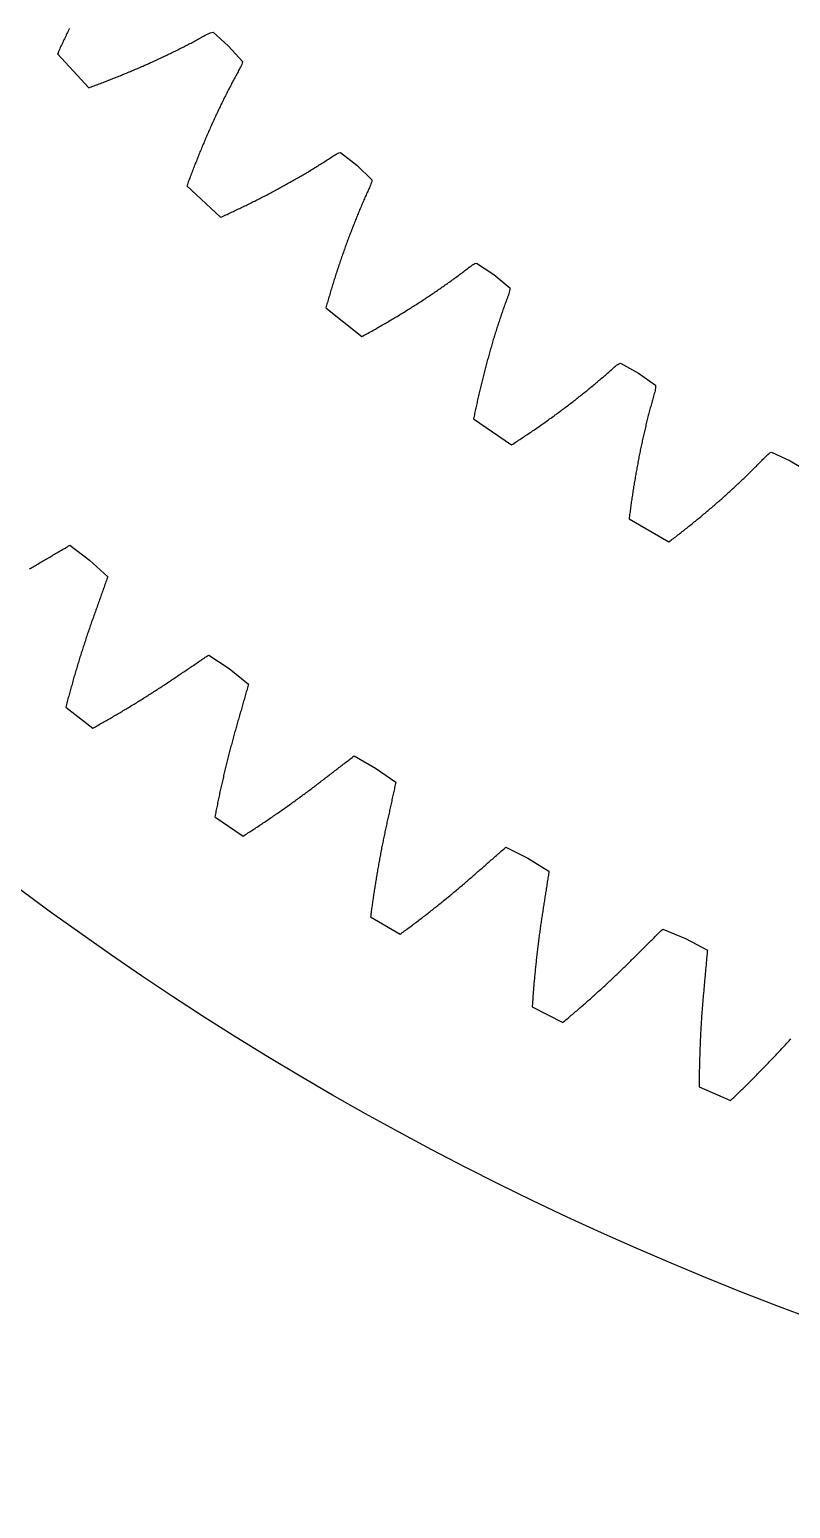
# Model space of a CAD drawing. Header units: metres. Extents: x -108 to 108, y -108 to 108.
# Drawn here: x -64.6 to -38.1, y -108.5 to -57.1 of the extents above; entities that cross this region are included whole.
import ezdxf

# ---------------------------------------------------------------- set-up
doc = ezdxf.new("R2010")
doc.units = ezdxf.units.M

msp = doc.modelspace()

# ---------------------------------------------------------------- linework, layer by layer
for points in [[(-63.17, -57.022), (-63.192, -57.066), (-63.213, -57.109), (-63.234, -57.153), (-63.255, -57.197), (-63.276, -57.241), (-63.297, -57.285), (-63.318, -57.329), (-63.339, -57.373), (-63.359, -57.417), (-63.38, -57.461), (-63.401, -57.505), (-63.421, -57.549), (-63.442, -57.594), (-63.462, -57.638), (-63.483, -57.682), (-63.503, -57.727), (-63.524, -57.771), (-63.544, -57.816), (-63.564, -57.861), (-63.584, -57.905), (-62.495, -59.079), (-62.449, -59.063), (-62.403, -59.046), (-62.357, -59.029), (-62.311, -59.012), (-62.265, -58.995), (-62.219, -58.978), (-62.174, -58.961), (-62.128, -58.943), (-62.082, -58.926), (-62.037, -58.909), (-61.991, -58.891), (-61.946, -58.874), (-61.9, -58.857), (-61.855, -58.839), (-61.809, -58.821), (-61.764, -58.804), (-61.719, -58.786), (-61.674, -58.768), (-61.629, -58.75), (-61.583, -58.732), (-61.538, -58.714), (-61.493, -58.696), (-61.448, -58.678), (-61.404, -58.66), (-61.359, -58.642), (-61.314, -58.624), (-61.269, -58.605), (-61.224, -58.587), (-61.18, -58.569), (-61.135, -58.55), (-61.091, -58.531), (-61.046, -58.513), (-61.002, -58.494), (-60.957, -58.475), (-60.913, -58.457), (-60.869, -58.438), (-60.825, -58.419), (-60.78, -58.4), (-60.736, -58.381), (-60.692, -58.362), (-60.648, -58.342), (-60.604, -58.323), (-60.561, -58.304), (-60.517, -58.285), (-60.473, -58.265), (-60.429, -58.246), (-60.386, -58.226), (-60.342, -58.206), (-60.298, -58.187), (-60.255, -58.167), (-60.212, -58.147), (-60.168, -58.127), (-60.125, -58.107), (-60.082, -58.087), (-60.038, -58.067), (-59.995, -58.047), (-59.952, -58.027), (-59.909, -58.007), (-59.866, -57.986), (-59.823, -57.966), (-59.78, -57.946), (-59.738, -57.925), (-59.695, -57.905), (-59.652, -57.884), (-59.61, -57.863), (-59.567, -57.842), (-59.525, -57.822), (-59.482, -57.801), (-59.44, -57.78), (-59.398, -57.759), (-59.355, -57.738), (-59.313, -57.716), (-59.271, -57.695), (-59.229, -57.674), (-59.187, -57.652), (-59.145, -57.631), (-59.103, -57.609), (-59.061, -57.588), (-59.02, -57.566), (-58.978, -57.544), (-58.936, -57.523), (-58.895, -57.501), (-58.853, -57.479), (-58.812, -57.457), (-58.771, -57.435), (-58.73, -57.412), (-58.688, -57.39), (-58.647, -57.368), (-58.606, -57.345), (-58.565, -57.323), (-58.524, -57.3), (-58.483, -57.278), (-58.443, -57.255), (-58.402, -57.232), (-58.36, -57.211), (-58.317, -57.191), (-58.271, -57.173), (-58.223, -57.158), (-58.168, -57.149), (-57.629, -57.629), (-57.629, -57.629), (-57.149, -58.168), (-57.158, -58.223), (-57.173, -58.271), (-57.191, -58.317), (-57.211, -58.36), (-57.232, -58.402), (-57.255, -58.443), (-57.278, -58.483), (-57.3, -58.524), (-57.323, -58.565), (-57.345, -58.606), (-57.368, -58.647), (-57.39, -58.688), (-57.412, -58.73), (-57.435, -58.771), (-57.457, -58.812), (-57.479, -58.853), (-57.501, -58.895), (-57.523, -58.936), (-57.544, -58.978), (-57.566, -59.02), (-57.588, -59.061), (-57.609, -59.103), (-57.631, -59.145), (-57.652, -59.187), (-57.674, -59.229), (-57.695, -59.271), (-57.716, -59.313), (-57.738, -59.355), (-57.759, -59.398), (-57.78, -59.44), (-57.801, -59.482), (-57.822, -59.525), (-57.842, -59.567), (-57.863, -59.61), (-57.884, -59.652), (-57.905, -59.695), (-57.925, -59.738), (-57.946, -59.78), (-57.966, -59.823), (-57.986, -59.866), (-58.007, -59.909), (-58.027, -59.952), (-58.047, -59.995), (-58.067, -60.038), (-58.087, -60.082), (-58.107, -60.125), (-58.127, -60.168), (-58.147, -60.212), (-58.167, -60.255), (-58.187, -60.298), (-58.206, -60.342), (-58.226, -60.386), (-58.246, -60.429), (-58.265, -60.473), (-58.285, -60.517), (-58.304, -60.561), (-58.323, -60.604), (-58.342, -60.648), (-58.362, -60.692), (-58.381, -60.736), (-58.4, -60.78), (-58.419, -60.825), (-58.438, -60.869), (-58.457, -60.913), (-58.475, -60.957), (-58.494, -61.002), (-58.513, -61.046), (-58.531, -61.091), (-58.55, -61.135), (-58.569, -61.18), (-58.587, -61.224), (-58.605, -61.269), (-58.624, -61.314), (-58.642, -61.359), (-58.66, -61.404), (-58.678, -61.448), (-58.696, -61.493), (-58.714, -61.538), (-58.732, -61.583), (-58.75, -61.629), (-58.768, -61.674), (-58.786, -61.719), (-58.804, -61.764), (-58.821, -61.809), (-58.839, -61.855), (-58.857, -61.9), (-58.874, -61.946), (-58.891, -61.991), (-58.909, -62.037), (-58.926, -62.082), (-58.943, -62.128), (-58.961, -62.174), (-58.978, -62.219), (-58.995, -62.265), (-59.012, -62.311), (-59.029, -62.357), (-59.046, -62.403), (-59.063, -62.449), (-59.079, -62.495), (-57.905, -63.584), (-57.861, -63.564), (-57.816, -63.544), (-57.771, -63.524), (-57.727, -63.503), (-57.682, -63.483), (-57.638, -63.462), (-57.594, -63.442), (-57.549, -63.421), (-57.505, -63.401), (-57.461, -63.38), (-57.417, -63.359), (-57.373, -63.339), (-57.329, -63.318), (-57.285, -63.297), (-57.241, -63.276), (-57.197, -63.255), (-57.153, -63.234), (-57.109, -63.213), (-57.066, -63.192), (-57.022, -63.17), (-56.979, -63.149), (-56.935, -63.128), (-56.892, -63.106), (-56.848, -63.085), (-56.805, -63.063), (-56.761, -63.042), (-56.718, -63.02), (-56.675, -62.998), (-56.632, -62.977), (-56.589, -62.955), (-56.546, -62.933), (-56.503, -62.911), (-56.46, -62.889), (-56.417, -62.867), (-56.374, -62.845), (-56.332, -62.823), (-56.289, -62.801), (-56.246, -62.779), (-56.204, -62.756), (-56.161, -62.734), (-56.119, -62.712), (-56.076, -62.689), (-56.034, -62.667), (-55.992, -62.644), (-55.95, -62.621), (-55.908, -62.599), (-55.865, -62.576), (-55.823, -62.553), (-55.782, -62.53), (-55.74, -62.507), (-55.698, -62.484), (-55.656, -62.461), (-55.614, -62.438), (-55.573, -62.415), (-55.531, -62.392), (-55.49, -62.368), (-55.448, -62.345), (-55.407, -62.322), (-55.365, -62.298), (-55.324, -62.275), (-55.283, -62.251), (-55.242, -62.227), (-55.201, -62.204), (-55.16, -62.18), (-55.119, -62.156), (-55.078, -62.132), (-55.037, -62.108), (-54.996, -62.084), (-54.956, -62.06), (-54.915, -62.036), (-54.875, -62.012), (-54.834, -61.987), (-54.794, -61.963), (-54.753, -61.939), (-54.713, -61.914), (-54.673, -61.89), (-54.633, -61.865), (-54.593, -61.84), (-54.553, -61.816), (-54.513, -61.791), (-54.473, -61.766), (-54.433, -61.741), (-54.394, -61.716), (-54.354, -61.691), (-54.314, -61.666), (-54.275, -61.641), (-54.235, -61.615), (-54.196, -61.59), (-54.157, -61.565), (-54.118, -61.539), (-54.079, -61.514), (-54.04, -61.488), (-54.001, -61.462), (-53.962, -61.437), (-53.922, -61.412), (-53.88, -61.389), (-53.836, -61.368), (-53.789, -61.349), (-53.735, -61.336), (-53.161, -61.775), (-53.161, -61.775), (-52.642, -62.277), (-52.647, -62.331), (-52.658, -62.381), (-52.673, -62.427), (-52.69, -62.472), (-52.708, -62.516), (-52.728, -62.558), (-52.747, -62.6), (-52.767, -62.643), (-52.786, -62.685), (-52.805, -62.728), (-52.825, -62.77), (-52.844, -62.813), (-52.863, -62.856), (-52.882, -62.899), (-52.901, -62.941), (-52.92, -62.984), (-52.939, -63.027), (-52.957, -63.07), (-52.976, -63.113), (-52.995, -63.157), (-53.013, -63.2), (-53.031, -63.243), (-53.05, -63.286), (-53.068, -63.33), (-53.086, -63.373), (-53.104, -63.417), (-53.122, -63.46), (-53.14, -63.504), (-53.158, -63.548), (-53.176, -63.591), (-53.194, -63.635), (-53.212, -63.679), (-53.229, -63.723), (-53.247, -63.767), (-53.264, -63.811), (-53.282, -63.855), (-53.299, -63.899), (-53.316, -63.944), (-53.333, -63.988), (-53.351, -64.032), (-53.368, -64.076), (-53.385, -64.121), (-53.402, -64.165), (-53.418, -64.21), (-53.435, -64.254), (-53.452, -64.299), (-53.468, -64.344), (-53.485, -64.388), (-53.502, -64.433), (-53.518, -64.478), (-53.534, -64.523), (-53.551, -64.568), (-53.567, -64.613), (-53.583, -64.658), (-53.599, -64.703), (-53.615, -64.748), (-53.631, -64.793), (-53.647, -64.839), (-53.663, -64.884), (-53.679, -64.929), (-53.694, -64.975), (-53.71, -65.02), (-53.726, -65.066), (-53.741, -65.111), (-53.757, -65.157), (-53.772, -65.202), (-53.787, -65.248), (-53.802, -65.294), (-53.818, -65.34), (-53.833, -65.386), (-53.848, -65.431), (-53.863, -65.477), (-53.878, -65.523), (-53.893, -65.569), (-53.907, -65.615), (-53.922, -65.662), (-53.937, -65.708), (-53.951, -65.754), (-53.966, -65.8), (-53.981, -65.847), (-53.995, -65.893), (-54.009, -65.939), (-54.024, -65.986), (-54.038, -66.032), (-54.052, -66.079), (-54.066, -66.125), (-54.08, -66.172), (-54.094, -66.219), (-54.108, -66.266), (-54.122, -66.312), (-54.136, -66.359), (-54.149, -66.406), (-54.163, -66.453), (-54.177, -66.5), (-54.19, -66.547), (-54.204, -66.594), (-54.217, -66.641), (-54.231, -66.688), (-54.244, -66.735), (-52.992, -67.734), (-52.949, -67.71), (-52.906, -67.687), (-52.863, -67.663), (-52.82, -67.64), (-52.777, -67.616), (-52.734, -67.592), (-52.692, -67.569), (-52.649, -67.545), (-52.606, -67.521), (-52.564, -67.497), (-52.521, -67.473), (-52.479, -67.449), (-52.437, -67.425), (-52.394, -67.401), (-52.352, -67.377), (-52.31, -67.352), (-52.268, -67.328), (-52.226, -67.304), (-52.184, -67.279), (-52.142, -67.255), (-52.1, -67.23), (-52.058, -67.206), (-52.017, -67.181), (-51.975, -67.157), (-51.933, -67.132), (-51.892, -67.107), (-51.85, -67.082), (-51.809, -67.058), (-51.767, -67.033), (-51.726, -67.008), (-51.685, -66.983), (-51.643, -66.958), (-51.602, -66.933), (-51.561, -66.908), (-51.52, -66.882), (-51.479, -66.857), (-51.438, -66.832), (-51.398, -66.806), (-51.357, -66.781), (-51.316, -66.756), (-51.275, -66.73), (-51.235, -66.704), (-51.194, -66.679), (-51.154, -66.653), (-51.114, -66.627), (-51.073, -66.602), (-51.033, -66.576), (-50.993, -66.55), (-50.953, -66.524), (-50.913, -66.498), (-50.873, -66.472), (-50.833, -66.446), (-50.793, -66.42), (-50.753, -66.393), (-50.713, -66.367), (-50.674, -66.341), (-50.634, -66.314), (-50.595, -66.288), (-50.555, -66.261), (-50.516, -66.235), (-50.476, -66.208), (-50.437, -66.182), (-50.398, -66.155), (-50.359, -66.128), (-50.32, -66.101), (-50.281, -66.074), (-50.242, -66.047), (-50.203, -66.02), (-50.164, -65.993), (-50.126, -65.966), (-50.087, -65.939), (-50.048, -65.912), (-50.01, -65.885), (-49.972, -65.857), (-49.933, -65.83), (-49.895, -65.802), (-49.857, -65.775), (-49.819, -65.747), (-49.781, -65.72), (-49.743, -65.692), (-49.705, -65.664), (-49.667, -65.636), (-49.629, -65.608), (-49.592, -65.58), (-49.554, -65.552), (-49.517, -65.524), (-49.479, -65.496), (-49.442, -65.468), (-49.405, -65.44), (-49.368, -65.411), (-49.33, -65.383), (-49.293, -65.355), (-49.256, -65.326), (-49.219, -65.298), (-49.181, -65.27), (-49.141, -65.244), (-49.099, -65.219), (-49.054, -65.197), (-49.001, -65.18), (-48.396, -65.575), (-48.396, -65.575), (-47.841, -66.036), (-47.842, -66.091), (-47.849, -66.142), (-47.86, -66.189), (-47.874, -66.235), (-47.889, -66.28), (-47.905, -66.323), (-47.922, -66.367), (-47.938, -66.411), (-47.954, -66.455), (-47.97, -66.498), (-47.986, -66.542), (-48.002, -66.586), (-48.018, -66.63), (-48.034, -66.675), (-48.049, -66.719), (-48.065, -66.763), (-48.081, -66.807), (-48.096, -66.851), (-48.111, -66.896), (-48.127, -66.94), (-48.142, -66.985), (-48.157, -67.029), (-48.172, -67.074), (-48.187, -67.119), (-48.202, -67.163), (-48.217, -67.208), (-48.232, -67.253), (-48.246, -67.298), (-48.261, -67.343), (-48.275, -67.388), (-48.29, -67.433), (-48.304, -67.478), (-48.318, -67.523), (-48.333, -67.568), (-48.347, -67.613), (-48.361, -67.658), (-48.375, -67.704), (-48.389, -67.749), (-48.402, -67.794), (-48.416, -67.84), (-48.43, -67.885), (-48.444, -67.931), (-48.457, -67.977), (-48.471, -68.022), (-48.484, -68.068), (-48.497, -68.114), (-48.511, -68.16), (-48.524, -68.205), (-48.537, -68.251), (-48.55, -68.297), (-48.563, -68.343), (-48.576, -68.389), (-48.589, -68.435), (-48.601, -68.481), (-48.614, -68.528), (-48.627, -68.574), (-48.639, -68.62), (-48.652, -68.666), (-48.664, -68.713), (-48.676, -68.759), (-48.689, -68.806), (-48.701, -68.852), (-48.713, -68.899), (-48.725, -68.945), (-48.737, -68.992), (-48.749, -69.039), (-48.761, -69.085), (-48.773, -69.132), (-48.784, -69.179), (-48.796, -69.226), (-48.808, -69.273), (-48.819, -69.319), (-48.831, -69.366), (-48.842, -69.413), (-48.853, -69.461), (-48.865, -69.508), (-48.876, -69.555), (-48.887, -69.602), (-48.898, -69.649), (-48.909, -69.696), (-48.92, -69.744), (-48.931, -69.791), (-48.941, -69.839), (-48.952, -69.886), (-48.963, -69.933), (-48.973, -69.981), (-48.984, -70.028), (-48.994, -70.076), (-49.005, -70.124), (-49.015, -70.171), (-49.025, -70.219), (-49.036, -70.267), (-49.046, -70.315), (-49.056, -70.363), (-49.066, -70.41), (-49.076, -70.458), (-49.086, -70.506), (-49.095, -70.554), (-49.105, -70.602), (-47.782, -71.505), (-47.741, -71.478), (-47.699, -71.451), (-47.658, -71.425), (-47.617, -71.398), (-47.577, -71.371), (-47.536, -71.344), (-47.495, -71.317), (-47.454, -71.29), (-47.413, -71.263), (-47.373, -71.236), (-47.332, -71.209), (-47.292, -71.182), (-47.251, -71.155), (-47.211, -71.128), (-47.171, -71.1), (-47.131, -71.073), (-47.09, -71.046), (-47.05, -71.018), (-47.01, -70.991), (-46.97, -70.963), (-46.93, -70.936), (-46.89, -70.908), (-46.851, -70.881), (-46.811, -70.853), (-46.771, -70.825), (-46.732, -70.797), (-46.692, -70.77), (-46.653, -70.742), (-46.613, -70.714), (-46.574, -70.686), (-46.535, -70.658), (-46.495, -70.63), (-46.456, -70.602), (-46.417, -70.574), (-46.378, -70.545), (-46.339, -70.517), (-46.3, -70.489), (-46.261, -70.461), (-46.223, -70.432), (-46.184, -70.404), (-46.145, -70.375), (-46.107, -70.347), (-46.068, -70.318), (-46.03, -70.289), (-45.992, -70.261), (-45.953, -70.232), (-45.915, -70.203), (-45.877, -70.174), (-45.839, -70.146), (-45.801, -70.117), (-45.763, -70.088), (-45.725, -70.059), (-45.687, -70.03), (-45.65, -70), (-45.612, -69.971), (-45.574, -69.942), (-45.537, -69.913), (-45.499, -69.883), (-45.462, -69.854), (-45.425, -69.825), (-45.387, -69.795), (-45.35, -69.766), (-45.313, -69.736), (-45.276, -69.707), (-45.239, -69.677), (-45.202, -69.647), (-45.166, -69.617), (-45.129, -69.587), (-45.092, -69.558), (-45.056, -69.528), (-45.019, -69.498), (-44.983, -69.468), (-44.947, -69.438), (-44.91, -69.407), (-44.874, -69.377), (-44.838, -69.347), (-44.802, -69.317), (-44.766, -69.286), (-44.73, -69.256), (-44.695, -69.225), (-44.659, -69.195), (-44.623, -69.164), (-44.588, -69.134), (-44.552, -69.103), (-44.517, -69.072), (-44.482, -69.041), (-44.446, -69.011), (-44.411, -68.98), (-44.376, -68.949), (-44.341, -68.918), (-44.306, -68.887), (-44.272, -68.856), (-44.237, -68.824), (-44.202, -68.793), (-44.166, -68.763), (-44.128, -68.734), (-44.088, -68.706), (-44.044, -68.681), (-43.993, -68.66), (-43.361, -69.008), (-43.361, -69.008), (-42.773, -69.427), (-42.769, -69.482), (-42.773, -69.532), (-42.78, -69.581), (-42.79, -69.627), (-42.802, -69.673), (-42.815, -69.718), (-42.828, -69.763), (-42.841, -69.807), (-42.854, -69.852), (-42.867, -69.897), (-42.879, -69.942), (-42.892, -69.987), (-42.904, -70.032), (-42.917, -70.078), (-42.929, -70.123), (-42.941, -70.168), (-42.954, -70.213), (-42.966, -70.259), (-42.978, -70.304), (-42.99, -70.35), (-43.002, -70.395), (-43.013, -70.441), (-43.025, -70.486), (-43.037, -70.532), (-43.048, -70.578), (-43.059, -70.623), (-43.071, -70.669), (-43.082, -70.715), (-43.093, -70.761), (-43.104, -70.807), (-43.115, -70.853), (-43.126, -70.899), (-43.137, -70.945), (-43.148, -70.991), (-43.159, -71.037), (-43.169, -71.083), (-43.18, -71.129), (-43.19, -71.176), (-43.201, -71.222), (-43.211, -71.268), (-43.221, -71.315), (-43.232, -71.361), (-43.242, -71.408), (-43.252, -71.454), (-43.262, -71.501), (-43.272, -71.547), (-43.281, -71.594), (-43.291, -71.641), (-43.301, -71.688), (-43.31, -71.734), (-43.32, -71.781), (-43.329, -71.828), (-43.339, -71.875), (-43.348, -71.922), (-43.357, -71.969), (-43.366, -72.016), (-43.375, -72.063), (-43.384, -72.11), (-43.393, -72.157), (-43.402, -72.205), (-43.411, -72.252), (-43.419, -72.299), (-43.428, -72.346), (-43.437, -72.394), (-43.445, -72.441), (-43.453, -72.489), (-43.462, -72.536), (-43.47, -72.583), (-43.478, -72.631), (-43.486, -72.679), (-43.494, -72.726), (-43.502, -72.774), (-43.51, -72.822), (-43.518, -72.869), (-43.526, -72.917), (-43.534, -72.965), (-43.541, -73.013), (-43.549, -73.061), (-43.556, -73.109), (-43.564, -73.157), (-43.571, -73.205), (-43.578, -73.253), (-43.586, -73.301), (-43.593, -73.349), (-43.6, -73.397), (-43.607, -73.445), (-43.614, -73.493), (-43.621, -73.541), (-43.627, -73.59), (-43.634, -73.638), (-43.641, -73.686), (-43.647, -73.735), (-43.654, -73.783), (-43.66, -73.832), (-43.667, -73.88), (-43.673, -73.929), (-43.679, -73.977), (-43.686, -74.026), (-43.692, -74.075), (-42.305, -74.875), (-42.266, -74.846), (-42.227, -74.816), (-42.188, -74.786), (-42.149, -74.757), (-42.11, -74.727), (-42.071, -74.697), (-42.033, -74.667), (-41.994, -74.637), (-41.955, -74.607), (-41.917, -74.577), (-41.879, -74.547), (-41.84, -74.517), (-41.802, -74.487), (-41.764, -74.457), (-41.726, -74.427), (-41.687, -74.396), (-41.649, -74.366), (-41.611, -74.336), (-41.574, -74.306), (-41.536, -74.275), (-41.498, -74.245), (-41.46, -74.214), (-41.423, -74.184), (-41.385, -74.153), (-41.348, -74.122), (-41.31, -74.092), (-41.273, -74.061), (-41.236, -74.03), (-41.198, -74), (-41.161, -73.969), (-41.124, -73.938), (-41.087, -73.907), (-41.05, -73.876), (-41.013, -73.845), (-40.977, -73.814), (-40.94, -73.783), (-40.903, -73.752), (-40.867, -73.721), (-40.83, -73.689), (-40.794, -73.658), (-40.757, -73.627), (-40.721, -73.596), (-40.685, -73.564), (-40.648, -73.533), (-40.612, -73.501), (-40.576, -73.47), (-40.54, -73.438), (-40.504, -73.407), (-40.469, -73.375), (-40.433, -73.343), (-40.397, -73.312), (-40.362, -73.28), (-40.326, -73.248), (-40.291, -73.216), (-40.255, -73.184), (-40.22, -73.152), (-40.185, -73.12), (-40.15, -73.088), (-40.115, -73.056), (-40.08, -73.024), (-40.045, -72.992), (-40.01, -72.96), (-39.975, -72.927), (-39.94, -72.895), (-39.906, -72.863), (-39.871, -72.83), (-39.837, -72.798), (-39.803, -72.765), (-39.768, -72.733), (-39.734, -72.7), (-39.7, -72.668), (-39.666, -72.635), (-39.632, -72.602), (-39.598, -72.569), (-39.564, -72.537), (-39.53, -72.504), (-39.497, -72.471), (-39.463, -72.438), (-39.43, -72.405), (-39.396, -72.372), (-39.363, -72.339), (-39.33, -72.306), (-39.297, -72.272), (-39.264, -72.239), (-39.231, -72.206), (-39.198, -72.173), (-39.165, -72.139), (-39.132, -72.106), (-39.1, -72.072), (-39.067, -72.039), (-39.035, -72.005), (-39.002, -71.971), (-38.97, -71.938), (-38.938, -71.904), (-38.904, -71.871), (-38.868, -71.839), (-38.83, -71.809), (-38.789, -71.78), (-38.739, -71.756), (-38.082, -72.055), (-38.082, -72.055), (-37.465, -72.429)], [(-64.553, -75.816), (-64.512, -75.792), (-64.471, -75.768), (-64.43, -75.743), (-64.389, -75.719), (-64.348, -75.695), (-64.307, -75.671), (-64.266, -75.647), (-64.225, -75.623), (-64.183, -75.599), (-64.142, -75.575), (-64.101, -75.55), (-64.06, -75.526), (-64.019, -75.502), (-63.978, -75.478), (-63.937, -75.454), (-63.896, -75.43), (-63.854, -75.406), (-63.813, -75.382), (-63.772, -75.357), (-63.731, -75.333), (-63.69, -75.309), (-63.649, -75.285), (-63.608, -75.261), (-63.566, -75.237), (-63.525, -75.213), (-63.484, -75.188), (-63.443, -75.164), (-63.402, -75.14), (-63.361, -75.116), (-63.32, -75.092), (-63.278, -75.068), (-63.237, -75.044), (-63.196, -75.019), (-63.155, -74.995), (-62.468, -75.51), (-62.468, -75.51), (-61.833, -76.089), (-61.849, -76.134), (-61.865, -76.179), (-61.881, -76.224), (-61.897, -76.269), (-61.913, -76.314), (-61.929, -76.359), (-61.945, -76.404), (-61.961, -76.449), (-61.977, -76.494), (-61.993, -76.538), (-62.009, -76.583), (-62.025, -76.628), (-62.041, -76.673), (-62.057, -76.718), (-62.073, -76.763), (-62.089, -76.808), (-62.105, -76.853), (-62.121, -76.898), (-62.137, -76.943), (-62.153, -76.988), (-62.169, -77.033), (-62.185, -77.078), (-62.201, -77.123), (-62.217, -77.167), (-62.233, -77.212), (-62.249, -77.257), (-62.265, -77.302), (-62.281, -77.347), (-62.297, -77.392), (-62.313, -77.437), (-62.329, -77.482), (-62.345, -77.527), (-62.361, -77.572), (-62.377, -77.617), (-62.393, -77.662), (-62.408, -77.707), (-62.424, -77.752), (-62.44, -77.797), (-62.455, -77.842), (-62.471, -77.887), (-62.487, -77.932), (-62.502, -77.978), (-62.517, -78.023), (-62.533, -78.068), (-62.548, -78.114), (-62.563, -78.159), (-62.579, -78.205), (-62.594, -78.25), (-62.609, -78.296), (-62.624, -78.341), (-62.639, -78.387), (-62.654, -78.433), (-62.668, -78.478), (-62.683, -78.524), (-62.698, -78.57), (-62.713, -78.616), (-62.727, -78.662), (-62.742, -78.708), (-62.756, -78.754), (-62.771, -78.8), (-62.785, -78.846), (-62.8, -78.892), (-62.814, -78.938), (-62.828, -78.984), (-62.842, -79.03), (-62.856, -79.077), (-62.87, -79.123), (-62.885, -79.169), (-62.898, -79.216), (-62.912, -79.262), (-62.926, -79.308), (-62.94, -79.355), (-62.954, -79.401), (-62.968, -79.448), (-62.981, -79.495), (-62.995, -79.541), (-63.008, -79.588), (-63.022, -79.635), (-63.035, -79.681), (-63.049, -79.728), (-63.062, -79.775), (-63.075, -79.822), (-63.088, -79.869), (-63.102, -79.916), (-63.115, -79.963), (-63.128, -80.01), (-63.141, -80.057), (-63.154, -80.104), (-63.167, -80.151), (-63.18, -80.198), (-63.192, -80.245), (-63.205, -80.292), (-63.218, -80.34), (-63.23, -80.387), (-63.243, -80.434), (-63.256, -80.482), (-63.268, -80.529), (-63.281, -80.577), (-63.293, -80.624), (-62.351, -81.355), (-62.308, -81.331), (-62.265, -81.307), (-62.222, -81.283), (-62.179, -81.259), (-62.137, -81.235), (-62.094, -81.211), (-62.051, -81.187), (-62.009, -81.163), (-61.966, -81.139), (-61.924, -81.115), (-61.881, -81.091), (-61.839, -81.066), (-61.797, -81.042), (-61.754, -81.018), (-61.712, -80.993), (-61.67, -80.969), (-61.628, -80.944), (-61.586, -80.92), (-61.544, -80.895), (-61.502, -80.871), (-61.46, -80.846), (-61.418, -80.821), (-61.376, -80.797), (-61.334, -80.772), (-61.293, -80.747), (-61.251, -80.722), (-61.209, -80.697), (-61.168, -80.673), (-61.126, -80.648), (-61.085, -80.623), (-61.043, -80.597), (-61.002, -80.572), (-60.96, -80.547), (-60.919, -80.522), (-60.878, -80.497), (-60.837, -80.471), (-60.796, -80.446), (-60.755, -80.421), (-60.714, -80.395), (-60.673, -80.37), (-60.632, -80.344), (-60.591, -80.319), (-60.55, -80.293), (-60.509, -80.268), (-60.468, -80.242), (-60.428, -80.216), (-60.387, -80.191), (-60.347, -80.165), (-60.306, -80.139), (-60.266, -80.113), (-60.225, -80.087), (-60.185, -80.061), (-60.145, -80.035), (-60.104, -80.009), (-60.064, -79.983), (-60.024, -79.957), (-59.984, -79.931), (-59.944, -79.904), (-59.904, -79.878), (-59.864, -79.852), (-59.824, -79.825), (-59.785, -79.799), (-59.745, -79.773), (-59.705, -79.746), (-59.666, -79.719), (-59.626, -79.693), (-59.587, -79.666), (-59.547, -79.64), (-59.508, -79.613), (-59.468, -79.586), (-59.428, -79.56), (-59.389, -79.533), (-59.349, -79.506), (-59.31, -79.48), (-59.27, -79.453), (-59.231, -79.426), (-59.191, -79.4), (-59.152, -79.373), (-59.112, -79.346), (-59.073, -79.32), (-59.033, -79.293), (-58.994, -79.266), (-58.954, -79.24), (-58.915, -79.213), (-58.875, -79.186), (-58.836, -79.16), (-58.796, -79.133), (-58.756, -79.106), (-58.717, -79.08), (-58.677, -79.053), (-58.638, -79.026), (-58.598, -79), (-58.559, -78.973), (-58.519, -78.946), (-58.48, -78.92), (-58.44, -78.893), (-58.4, -78.866), (-58.361, -78.839), (-58.321, -78.813), (-57.603, -79.284), (-57.603, -79.284), (-56.933, -79.821), (-56.946, -79.867), (-56.959, -79.913), (-56.973, -79.959), (-56.986, -80.005), (-56.999, -80.051), (-57.012, -80.097), (-57.025, -80.142), (-57.038, -80.188), (-57.052, -80.234), (-57.065, -80.28), (-57.078, -80.326), (-57.091, -80.372), (-57.104, -80.418), (-57.117, -80.463), (-57.13, -80.509), (-57.144, -80.555), (-57.157, -80.601), (-57.17, -80.647), (-57.183, -80.693), (-57.196, -80.739), (-57.209, -80.784), (-57.222, -80.83), (-57.236, -80.876), (-57.249, -80.922), (-57.262, -80.968), (-57.275, -81.013), (-57.288, -81.059), (-57.301, -81.105), (-57.314, -81.151), (-57.328, -81.197), (-57.341, -81.243), (-57.354, -81.288), (-57.367, -81.334), (-57.38, -81.38), (-57.393, -81.426), (-57.406, -81.472), (-57.419, -81.518), (-57.432, -81.564), (-57.444, -81.61), (-57.457, -81.656), (-57.47, -81.702), (-57.482, -81.748), (-57.495, -81.794), (-57.507, -81.841), (-57.52, -81.887), (-57.532, -81.933), (-57.545, -81.98), (-57.557, -82.026), (-57.569, -82.072), (-57.581, -82.119), (-57.593, -82.165), (-57.605, -82.212), (-57.617, -82.258), (-57.629, -82.305), (-57.641, -82.352), (-57.653, -82.398), (-57.664, -82.445), (-57.676, -82.492), (-57.688, -82.539), (-57.699, -82.586), (-57.711, -82.632), (-57.722, -82.679), (-57.733, -82.726), (-57.745, -82.773), (-57.756, -82.82), (-57.767, -82.867), (-57.778, -82.914), (-57.789, -82.962), (-57.8, -83.009), (-57.811, -83.056), (-57.822, -83.103), (-57.833, -83.15), (-57.844, -83.198), (-57.855, -83.245), (-57.865, -83.292), (-57.876, -83.34), (-57.887, -83.387), (-57.897, -83.435), (-57.908, -83.482), (-57.918, -83.53), (-57.928, -83.577), (-57.939, -83.625), (-57.949, -83.672), (-57.959, -83.72), (-57.969, -83.768), (-57.979, -83.816), (-57.989, -83.863), (-57.999, -83.911), (-58.009, -83.959), (-58.019, -84.007), (-58.029, -84.055), (-58.039, -84.103), (-58.049, -84.151), (-58.058, -84.199), (-58.068, -84.247), (-58.077, -84.295), (-58.087, -84.343), (-58.096, -84.391), (-58.106, -84.439), (-57.12, -85.109), (-57.078, -85.083), (-57.037, -85.056), (-56.996, -85.03), (-56.954, -85.003), (-56.913, -84.977), (-56.872, -84.95), (-56.831, -84.923), (-56.79, -84.897), (-56.749, -84.87), (-56.708, -84.843), (-56.668, -84.816), (-56.627, -84.789), (-56.586, -84.762), (-56.545, -84.736), (-56.505, -84.709), (-56.464, -84.681), (-56.424, -84.654), (-56.383, -84.627), (-56.343, -84.6), (-56.303, -84.573), (-56.262, -84.546), (-56.222, -84.518), (-56.182, -84.491), (-56.142, -84.464), (-56.101, -84.436), (-56.061, -84.409), (-56.021, -84.382), (-55.981, -84.354), (-55.942, -84.327), (-55.902, -84.299), (-55.862, -84.271), (-55.822, -84.244), (-55.783, -84.216), (-55.743, -84.188), (-55.703, -84.16), (-55.664, -84.133), (-55.624, -84.105), (-55.585, -84.077), (-55.546, -84.049), (-55.506, -84.021), (-55.467, -83.993), (-55.428, -83.965), (-55.389, -83.937), (-55.35, -83.909), (-55.311, -83.881), (-55.272, -83.852), (-55.233, -83.824), (-55.194, -83.796), (-55.155, -83.767), (-55.116, -83.739), (-55.078, -83.711), (-55.039, -83.682), (-55.001, -83.654), (-54.962, -83.625), (-54.924, -83.597), (-54.885, -83.568), (-54.847, -83.539), (-54.809, -83.511), (-54.77, -83.482), (-54.732, -83.453), (-54.694, -83.424), (-54.656, -83.395), (-54.618, -83.367), (-54.58, -83.338), (-54.542, -83.309), (-54.504, -83.28), (-54.467, -83.251), (-54.429, -83.221), (-54.391, -83.192), (-54.353, -83.163), (-54.316, -83.134), (-54.278, -83.105), (-54.24, -83.076), (-54.202, -83.047), (-54.165, -83.018), (-54.127, -82.989), (-54.089, -82.96), (-54.051, -82.931), (-54.013, -82.901), (-53.976, -82.872), (-53.938, -82.843), (-53.9, -82.814), (-53.862, -82.785), (-53.825, -82.756), (-53.787, -82.727), (-53.749, -82.698), (-53.711, -82.669), (-53.673, -82.64), (-53.636, -82.61), (-53.598, -82.581), (-53.56, -82.552), (-53.522, -82.523), (-53.484, -82.494), (-53.447, -82.465), (-53.409, -82.436), (-53.371, -82.407), (-53.333, -82.378), (-53.295, -82.348), (-53.257, -82.319), (-52.511, -82.744), (-52.511, -82.744), (-51.809, -83.239), (-51.819, -83.285), (-51.829, -83.332), (-51.84, -83.378), (-51.85, -83.425), (-51.86, -83.472), (-51.87, -83.518), (-51.881, -83.565), (-51.891, -83.612), (-51.901, -83.658), (-51.911, -83.705), (-51.922, -83.751), (-51.932, -83.798), (-51.942, -83.845), (-51.952, -83.891), (-51.963, -83.938), (-51.973, -83.984), (-51.983, -84.031), (-51.993, -84.077), (-52.003, -84.124), (-52.014, -84.171), (-52.024, -84.217), (-52.034, -84.264), (-52.044, -84.31), (-52.055, -84.357), (-52.065, -84.403), (-52.075, -84.45), (-52.085, -84.497), (-52.096, -84.543), (-52.106, -84.59), (-52.116, -84.636), (-52.126, -84.683), (-52.137, -84.729), (-52.147, -84.776), (-52.157, -84.822), (-52.167, -84.869), (-52.177, -84.916), (-52.187, -84.962), (-52.197, -85.009), (-52.207, -85.056), (-52.217, -85.103), (-52.226, -85.149), (-52.236, -85.196), (-52.246, -85.243), (-52.255, -85.29), (-52.265, -85.337), (-52.274, -85.384), (-52.283, -85.431), (-52.293, -85.478), (-52.302, -85.525), (-52.311, -85.572), (-52.32, -85.62), (-52.329, -85.667), (-52.338, -85.714), (-52.347, -85.761), (-52.356, -85.809), (-52.365, -85.856), (-52.374, -85.903), (-52.382, -85.951), (-52.391, -85.998), (-52.4, -86.046), (-52.408, -86.093), (-52.417, -86.141), (-52.425, -86.188), (-52.433, -86.236), (-52.442, -86.283), (-52.45, -86.331), (-52.458, -86.379), (-52.466, -86.426), (-52.474, -86.474), (-52.482, -86.522), (-52.49, -86.57), (-52.498, -86.618), (-52.506, -86.666), (-52.514, -86.713), (-52.521, -86.761), (-52.529, -86.809), (-52.536, -86.857), (-52.544, -86.905), (-52.551, -86.953), (-52.559, -87.002), (-52.566, -87.05), (-52.574, -87.098), (-52.581, -87.146), (-52.588, -87.194), (-52.595, -87.242), (-52.602, -87.291), (-52.609, -87.339), (-52.616, -87.387), (-52.623, -87.436), (-52.63, -87.484), (-52.637, -87.533), (-52.643, -87.581), (-52.65, -87.63), (-52.657, -87.678), (-52.663, -87.727), (-52.67, -87.775), (-52.676, -87.824), (-52.683, -87.872), (-52.689, -87.921), (-51.663, -88.528), (-51.623, -88.499), (-51.584, -88.47), (-51.544, -88.441), (-51.505, -88.412), (-51.465, -88.383), (-51.426, -88.353), (-51.387, -88.324), (-51.347, -88.295), (-51.308, -88.266), (-51.269, -88.236), (-51.23, -88.207), (-51.191, -88.178), (-51.152, -88.148), (-51.113, -88.119), (-51.074, -88.089), (-51.036, -88.06), (-50.997, -88.03), (-50.958, -88.001), (-50.92, -87.971), (-50.881, -87.941), (-50.843, -87.912), (-50.804, -87.882), (-50.766, -87.852), (-50.727, -87.822), (-50.689, -87.792), (-50.651, -87.763), (-50.613, -87.733), (-50.574, -87.703), (-50.536, -87.673), (-50.498, -87.643), (-50.46, -87.613), (-50.422, -87.583), (-50.385, -87.552), (-50.347, -87.522), (-50.309, -87.492), (-50.271, -87.462), (-50.234, -87.432), (-50.196, -87.401), (-50.159, -87.371), (-50.121, -87.34), (-50.084, -87.31), (-50.046, -87.28), (-50.009, -87.249), (-49.972, -87.219), (-49.935, -87.188), (-49.898, -87.157), (-49.861, -87.127), (-49.824, -87.096), (-49.787, -87.065), (-49.75, -87.035), (-49.713, -87.004), (-49.676, -86.973), (-49.639, -86.942), (-49.603, -86.911), (-49.566, -86.88), (-49.53, -86.849), (-49.493, -86.818), (-49.457, -86.787), (-49.42, -86.756), (-49.384, -86.725), (-49.348, -86.694), (-49.312, -86.663), (-49.276, -86.632), (-49.24, -86.6), (-49.204, -86.569), (-49.168, -86.538), (-49.132, -86.506), (-49.096, -86.475), (-49.06, -86.443), (-49.024, -86.412), (-48.988, -86.381), (-48.953, -86.349), (-48.917, -86.318), (-48.881, -86.286), (-48.845, -86.255), (-48.809, -86.224), (-48.773, -86.192), (-48.737, -86.161), (-48.701, -86.129), (-48.666, -86.098), (-48.63, -86.067), (-48.594, -86.035), (-48.558, -86.004), (-48.522, -85.972), (-48.486, -85.941), (-48.45, -85.91), (-48.414, -85.878), (-48.378, -85.847), (-48.343, -85.815), (-48.307, -85.784), (-48.271, -85.752), (-48.235, -85.721), (-48.199, -85.69), (-48.163, -85.658), (-48.127, -85.627), (-48.091, -85.595), (-48.055, -85.564), (-48.019, -85.532), (-47.983, -85.501), (-47.212, -85.878), (-47.212, -85.878), (-46.48, -86.327), (-46.487, -86.375), (-46.495, -86.422), (-46.502, -86.469), (-46.509, -86.516), (-46.516, -86.563), (-46.524, -86.61), (-46.531, -86.658), (-46.538, -86.705), (-46.546, -86.752), (-46.553, -86.799), (-46.56, -86.846), (-46.568, -86.893), (-46.575, -86.941), (-46.582, -86.988), (-46.589, -87.035), (-46.597, -87.082), (-46.604, -87.129), (-46.611, -87.176), (-46.619, -87.223), (-46.626, -87.27), (-46.633, -87.318), (-46.641, -87.365), (-46.648, -87.412), (-46.655, -87.459), (-46.662, -87.506), (-46.67, -87.553), (-46.677, -87.6), (-46.684, -87.647), (-46.692, -87.694), (-46.699, -87.742), (-46.706, -87.789), (-46.713, -87.836), (-46.721, -87.883), (-46.728, -87.93), (-46.735, -87.977), (-46.742, -88.024), (-46.749, -88.072), (-46.756, -88.119), (-46.763, -88.166), (-46.77, -88.213), (-46.777, -88.261), (-46.783, -88.308), (-46.79, -88.355), (-46.797, -88.403), (-46.803, -88.45), (-46.81, -88.498), (-46.816, -88.545), (-46.822, -88.593), (-46.829, -88.641), (-46.835, -88.688), (-46.841, -88.736), (-46.847, -88.783), (-46.853, -88.831), (-46.859, -88.879), (-46.865, -88.927), (-46.871, -88.974), (-46.876, -89.022), (-46.882, -89.07), (-46.888, -89.118), (-46.893, -89.166), (-46.899, -89.214), (-46.904, -89.262), (-46.91, -89.31), (-46.915, -89.358), (-46.92, -89.406), (-46.926, -89.454), (-46.931, -89.502), (-46.936, -89.55), (-46.941, -89.598), (-46.946, -89.647), (-46.951, -89.695), (-46.956, -89.743), (-46.96, -89.791), (-46.965, -89.84), (-46.97, -89.888), (-46.974, -89.936), (-46.979, -89.985), (-46.983, -90.033), (-46.988, -90.082), (-46.992, -90.13), (-46.997, -90.179), (-47.001, -90.227), (-47.005, -90.276), (-47.009, -90.324), (-47.013, -90.373), (-47.017, -90.421), (-47.021, -90.47), (-47.025, -90.519), (-47.029, -90.567), (-47.033, -90.616), (-47.037, -90.665), (-47.04, -90.714), (-47.044, -90.763), (-47.047, -90.811), (-47.051, -90.86), (-47.054, -90.909), (-47.058, -90.958), (-47.061, -91.007), (-47.064, -91.056), (-46.002, -91.597), (-45.964, -91.566), (-45.927, -91.534), (-45.889, -91.503), (-45.852, -91.471), (-45.814, -91.44), (-45.777, -91.408), (-45.739, -91.377), (-45.702, -91.345), (-45.665, -91.313), (-45.628, -91.282), (-45.59, -91.25), (-45.553, -91.218), (-45.516, -91.186), (-45.479, -91.154), (-45.442, -91.123), (-45.406, -91.091), (-45.369, -91.059), (-45.332, -91.027), (-45.295, -90.995), (-45.259, -90.963), (-45.222, -90.931), (-45.186, -90.899), (-45.149, -90.866), (-45.113, -90.834), (-45.076, -90.802), (-45.04, -90.77), (-45.004, -90.738), (-44.968, -90.705), (-44.932, -90.673), (-44.896, -90.641), (-44.86, -90.608), (-44.824, -90.576), (-44.788, -90.543), (-44.752, -90.511), (-44.716, -90.478), (-44.68, -90.446), (-44.645, -90.413), (-44.609, -90.381), (-44.574, -90.348), (-44.538, -90.315), (-44.503, -90.283), (-44.467, -90.25), (-44.432, -90.217), (-44.397, -90.184), (-44.362, -90.151), (-44.326, -90.119), (-44.291, -90.086), (-44.256, -90.053), (-44.221, -90.02), (-44.187, -89.987), (-44.152, -89.954), (-44.117, -89.921), (-44.082, -89.888), (-44.048, -89.854), (-44.013, -89.821), (-43.979, -89.788), (-43.944, -89.755), (-43.91, -89.721), (-43.875, -89.688), (-43.841, -89.655), (-43.807, -89.621), (-43.773, -89.588), (-43.739, -89.555), (-43.705, -89.521), (-43.671, -89.488), (-43.637, -89.454), (-43.603, -89.421), (-43.569, -89.387), (-43.535, -89.353), (-43.502, -89.32), (-43.468, -89.286), (-43.434, -89.253), (-43.4, -89.219), (-43.366, -89.185), (-43.333, -89.152), (-43.299, -89.118), (-43.265, -89.085), (-43.231, -89.051), (-43.197, -89.017), (-43.163, -88.984), (-43.13, -88.95), (-43.096, -88.917), (-43.062, -88.883), (-43.028, -88.849), (-42.994, -88.816), (-42.96, -88.782), (-42.926, -88.749), (-42.893, -88.715), (-42.859, -88.681), (-42.825, -88.648), (-42.791, -88.614), (-42.757, -88.581), (-42.723, -88.547), (-42.69, -88.513), (-42.656, -88.48), (-42.622, -88.446), (-42.588, -88.412), (-42.554, -88.379), (-42.52, -88.345), (-41.726, -88.673), (-41.726, -88.673), (-40.968, -89.076), (-40.972, -89.123), (-40.976, -89.171), (-40.981, -89.218), (-40.985, -89.266), (-40.989, -89.313), (-40.994, -89.361), (-40.998, -89.408), (-41.002, -89.456), (-41.007, -89.503), (-41.011, -89.551), (-41.015, -89.598), (-41.02, -89.646), (-41.024, -89.693), (-41.028, -89.741), (-41.033, -89.788), (-41.037, -89.836), (-41.041, -89.883), (-41.046, -89.931), (-41.05, -89.978), (-41.054, -90.026), (-41.059, -90.073), (-41.063, -90.121), (-41.067, -90.168), (-41.071, -90.216), (-41.076, -90.263), (-41.08, -90.311), (-41.084, -90.358), (-41.089, -90.406), (-41.093, -90.453), (-41.097, -90.501), (-41.102, -90.548), (-41.106, -90.596), (-41.11, -90.643), (-41.115, -90.691), (-41.119, -90.738), (-41.123, -90.786), (-41.127, -90.833), (-41.131, -90.881), (-41.135, -90.928), (-41.139, -90.976), (-41.142, -91.024), (-41.146, -91.071), (-41.15, -91.119), (-41.153, -91.167), (-41.157, -91.215), (-41.16, -91.262), (-41.164, -91.31), (-41.167, -91.358), (-41.17, -91.406), (-41.174, -91.454), (-41.177, -91.502), (-41.18, -91.55), (-41.183, -91.598), (-41.186, -91.646), (-41.189, -91.694), (-41.191, -91.742), (-41.194, -91.79), (-41.197, -91.838), (-41.199, -91.886), (-41.202, -91.934), (-41.205, -91.983), (-41.207, -92.031), (-41.209, -92.079), (-41.212, -92.127), (-41.214, -92.176), (-41.216, -92.224), (-41.218, -92.272), (-41.22, -92.321), (-41.222, -92.369), (-41.224, -92.417), (-41.226, -92.466), (-41.228, -92.514), (-41.23, -92.563), (-41.231, -92.611), (-41.233, -92.66), (-41.235, -92.708), (-41.236, -92.757), (-41.238, -92.806), (-41.239, -92.854), (-41.24, -92.903), (-41.242, -92.952), (-41.243, -93), (-41.244, -93.049), (-41.245, -93.098), (-41.246, -93.146), (-41.247, -93.195), (-41.248, -93.244), (-41.249, -93.293), (-41.25, -93.342), (-41.25, -93.391), (-41.251, -93.44), (-41.252, -93.488), (-41.252, -93.537), (-41.253, -93.586), (-41.253, -93.635), (-41.253, -93.684), (-41.254, -93.733), (-41.254, -93.782), (-41.254, -93.831), (-40.16, -94.305), (-40.124, -94.271), (-40.089, -94.238), (-40.053, -94.204), (-40.018, -94.17), (-39.982, -94.136), (-39.947, -94.102), (-39.912, -94.068), (-39.876, -94.034), (-39.841, -94), (-39.806, -93.966), (-39.771, -93.932), (-39.736, -93.898), (-39.701, -93.864), (-39.666, -93.83), (-39.631, -93.796), (-39.596, -93.762), (-39.562, -93.728), (-39.527, -93.693), (-39.492, -93.659), (-39.458, -93.625), (-39.423, -93.591), (-39.389, -93.556), (-39.355, -93.522), (-39.32, -93.488), (-39.286, -93.453), (-39.252, -93.419), (-39.218, -93.384), (-39.184, -93.35), (-39.15, -93.315), (-39.116, -93.281), (-39.082, -93.246), (-39.048, -93.212), (-39.014, -93.177), (-38.98, -93.142), (-38.947, -93.108), (-38.913, -93.073), (-38.879, -93.038), (-38.846, -93.003), (-38.813, -92.968), (-38.779, -92.934), (-38.746, -92.899), (-38.713, -92.864), (-38.68, -92.829), (-38.646, -92.794), (-38.613, -92.759), (-38.58, -92.724), (-38.547, -92.689), (-38.515, -92.654), (-38.482, -92.619), (-38.449, -92.584), (-38.416, -92.548), (-38.384, -92.513), (-38.351, -92.478), (-38.319, -92.443), (-38.286, -92.408), (-38.254, -92.372), (-38.222, -92.337), (-38.189, -92.302), (-38.157, -92.266), (-38.125, -92.231), (-38.093, -92.195), (-38.061, -92.16)]]:
    msp.add_lwpolyline(points)
msp.add_circle((0, 0), 108.5)

doc.saveas('drawing.dxf')
